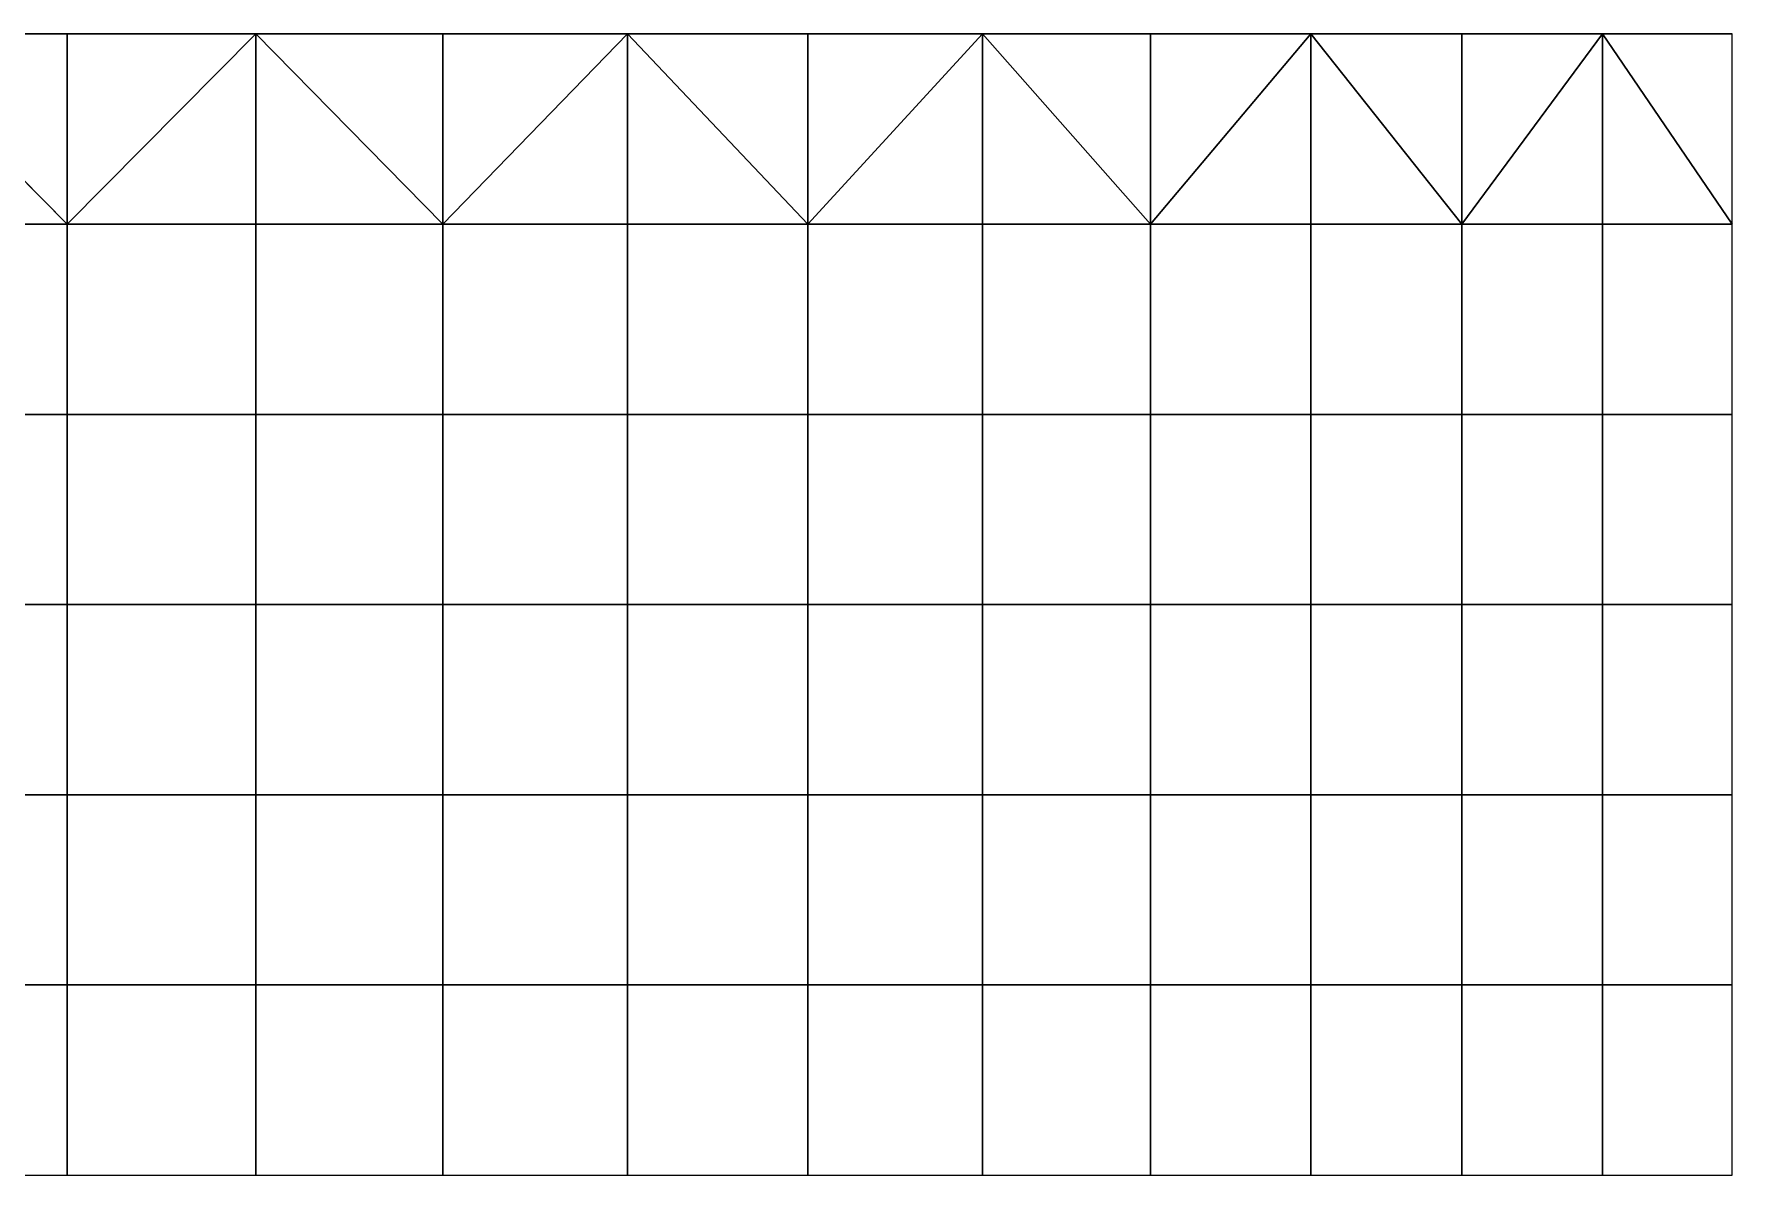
# Model space of a CAD drawing. Header units: millimetres. Extents: x -11 to 34989, y 5 to 12005.
# Drawn here: x 17139 to 34989, y 5 to 12005 of the extents above; entities that cross this region are included whole.
import ezdxf

# ---------------------------------------------------------------- set-up
doc = ezdxf.new("R2010")
doc.units = ezdxf.units.MM
doc.layers.add('3dface', color=6, linetype='Continuous')
doc.layers.add('Bot', color=4, linetype='Continuous')

msp = doc.modelspace()

# ---------------------------------------------------------------- linework, layer by layer
at = {"layer": '3dface'}
for points in [[(15507, 10005, 7915), (17489, 10005, 8000), (15507, 12005, 7915), (15507, 10005, 7915)], [(15507, 12005, 7915), (17489, 10005, 8000), (17489, 12005, 8000), (15507, 12005, 7915)], [(15507, 10005, 7915), (17489, 10005, 8000), (15507, 12005, 7915), (15507, 10005, 7915)], [(15507, 10005, 7915), (17489, 10005, 8000), (17489, 12005, 8000), (15507, 12005, 7915)], [(15507, 12005, 7915), (17489, 10005, 8000), (17489, 12005, 8000), (15507, 12005, 7915)], [(15507, 10005, 7915), (17489, 10005, 8000), (15507, 12005, 7915), (15507, 10005, 7915)], [(15507, 10005, 7915), (17489, 10005, 8000), (17489, 12005, 8000), (15507, 12005, 7915)], [(15507, 12005, 7915), (17489, 10005, 8000), (17489, 12005, 8000), (15507, 12005, 7915)], [(17489, 10005, 8000), (19471, 10005, 7915), (19471, 12005, 7915), (17489, 10005, 8000)], [(17489, 10005, 8000), (19471, 12005, 7915), (17489, 12005, 8000), (17489, 10005, 8000)], [(17489, 10005, 8000), (19471, 10005, 7915), (19471, 12005, 7915), (17489, 10005, 8000)], [(17489, 10005, 8000), (19471, 10005, 7915), (19471, 12005, 7915), (17489, 10005, 8000)], [(17489, 12005, 8000), (17489, 10005, 8000), (19471, 12005, 7915), (17489, 12005, 8000)], [(17489, 10005, 8000), (19471, 10005, 7915), (19471, 12005, 7915), (17489, 10005, 8000)], [(17489, 10005, 8000), (19471, 10005, 7915), (19471, 12005, 7915), (17489, 10005, 8000)], [(17489, 12005, 8000), (17489, 10005, 8000), (19471, 12005, 7915), (17489, 12005, 8000)], [(19471, 10005, 7915), (21438, 10005, 7660), (19471, 12005, 7915), (19471, 10005, 7915)], [(19471, 12005, 7915), (21438, 10005, 7660), (21438, 12005, 7660), (19471, 12005, 7915)], [(19471, 10005, 7915), (21438, 10005, 7660), (19471, 12005, 7915), (19471, 10005, 7915)], [(19471, 10005, 7915), (21438, 10005, 7660), (21438, 12005, 7660), (19471, 12005, 7915)], [(19471, 12005, 7915), (21438, 10005, 7660), (21438, 12005, 7660), (19471, 12005, 7915)], [(19471, 10005, 7915), (21438, 10005, 7660), (19471, 12005, 7915), (19471, 10005, 7915)], [(19471, 10005, 7915), (21438, 10005, 7660), (21438, 12005, 7660), (19471, 12005, 7915)], [(19471, 12005, 7915), (21438, 10005, 7660), (21438, 12005, 7660), (19471, 12005, 7915)], [(21438, 10005, 7660), (23377, 10005, 7238), (23377, 12005, 7238), (21438, 10005, 7660)], [(21438, 10005, 7660), (23377, 12005, 7238), (21438, 12005, 7660), (21438, 10005, 7660)], [(21438, 10005, 7660), (23377, 10005, 7238), (23377, 12005, 7238), (21438, 10005, 7660)], [(21438, 10005, 7660), (23377, 10005, 7238), (23377, 12005, 7238), (21438, 10005, 7660)], [(21438, 12005, 7660), (21438, 10005, 7660), (23377, 12005, 7238), (21438, 12005, 7660)], [(21438, 10005, 7660), (23377, 10005, 7238), (23377, 12005, 7238), (21438, 10005, 7660)], [(21438, 10005, 7660), (23377, 10005, 7238), (23377, 12005, 7238), (21438, 10005, 7660)], [(21438, 12005, 7660), (21438, 10005, 7660), (23377, 12005, 7238), (21438, 12005, 7660)], [(23377, 10005, 7238), (25272, 10005, 6652), (23377, 12005, 7238), (23377, 10005, 7238)], [(23377, 12005, 7238), (25272, 10005, 6652), (25272, 12005, 6652), (23377, 12005, 7238)], [(23377, 10005, 7238), (25272, 10005, 6652), (23377, 12005, 7238), (23377, 10005, 7238)], [(23377, 10005, 7238), (25272, 10005, 6652), (25272, 12005, 6652), (23377, 12005, 7238)], [(23377, 12005, 7238), (25272, 10005, 6652), (25272, 12005, 6652), (23377, 12005, 7238)], [(23377, 10005, 7238), (25272, 10005, 6652), (23377, 12005, 7238), (23377, 10005, 7238)], [(23377, 10005, 7238), (25272, 10005, 6652), (25272, 12005, 6652), (23377, 12005, 7238)], [(23377, 12005, 7238), (25272, 10005, 6652), (25272, 12005, 6652), (23377, 12005, 7238)], [(25272, 10005, 6652), (27110, 10005, 5905), (27110, 12005, 5905), (25272, 10005, 6652)], [(25272, 10005, 6652), (27110, 12005, 5905), (25272, 12005, 6652), (25272, 10005, 6652)], [(25272, 10005, 6652), (27110, 10005, 5905), (27110, 12005, 5905), (25272, 10005, 6652)], [(25272, 10005, 6652), (27110, 10005, 5905), (27110, 12005, 5905), (25272, 10005, 6652)], [(25272, 12005, 6652), (25272, 10005, 6652), (27110, 12005, 5905), (25272, 12005, 6652)], [(25272, 10005, 6652), (27110, 10005, 5905), (27110, 12005, 5905), (25272, 10005, 6652)], [(25272, 10005, 6652), (27110, 10005, 5905), (27110, 12005, 5905), (25272, 10005, 6652)], [(25272, 12005, 6652), (25272, 10005, 6652), (27110, 12005, 5905), (25272, 12005, 6652)], [(27110, 10005, 5905), (28877, 10005, 5004), (27110, 12005, 5905), (27110, 10005, 5905)], [(27110, 12005, 5905), (28877, 10005, 5004), (28877, 12005, 5004), (27110, 12005, 5905)], [(27110, 10005, 5905), (28877, 10005, 5004), (27110, 12005, 5905), (27110, 10005, 5905)], [(27110, 10005, 5905), (28877, 10005, 5004), (28877, 12005, 5004), (27110, 12005, 5905)], [(27110, 12005, 5905), (28877, 10005, 5004), (28877, 12005, 5004), (27110, 12005, 5905)], [(27110, 10005, 5905), (28877, 10005, 5004), (27110, 12005, 5905), (27110, 10005, 5905)], [(27110, 10005, 5905), (28877, 10005, 5004), (28877, 12005, 5004), (27110, 12005, 5905)], [(27110, 12005, 5905), (28877, 10005, 5004), (28877, 12005, 5004), (27110, 12005, 5905)], [(28877, 10005, 5004), (30561, 10005, 3954), (30561, 12005, 3954), (28877, 10005, 5004)], [(28877, 10005, 5004), (30561, 12005, 3954), (28877, 12005, 5004), (28877, 10005, 5004)], [(28877, 10005, 5004), (30561, 10005, 3954), (30561, 12005, 3954), (28877, 10005, 5004)], [(28877, 10005, 5004), (30561, 10005, 3954), (30561, 12005, 3954), (28877, 10005, 5004)], [(28877, 12005, 5004), (28877, 10005, 5004), (30561, 12005, 3954), (28877, 12005, 5004)], [(28877, 10005, 5004), (30561, 10005, 3954), (30561, 12005, 3954), (28877, 10005, 5004)], [(28877, 10005, 5004), (30561, 10005, 3954), (30561, 12005, 3954), (28877, 10005, 5004)], [(28877, 12005, 5004), (28877, 10005, 5004), (30561, 12005, 3954), (28877, 12005, 5004)], [(30561, 10005, 3954), (32148, 10005, 2765), (30561, 12005, 3954), (30561, 10005, 3954)], [(30561, 12005, 3954), (32148, 10005, 2765), (32148, 12005, 2765), (30561, 12005, 3954)], [(30561, 10005, 3954), (32148, 10005, 2765), (30561, 12005, 3954), (30561, 10005, 3954)], [(30561, 10005, 3954), (32148, 10005, 2765), (32148, 12005, 2765), (30561, 12005, 3954)], [(30561, 12005, 3954), (32148, 10005, 2765), (32148, 12005, 2765), (30561, 12005, 3954)], [(30561, 10005, 3954), (32148, 10005, 2765), (30561, 12005, 3954), (30561, 10005, 3954)], [(30561, 10005, 3954), (32148, 10005, 2765), (32148, 12005, 2765), (30561, 12005, 3954)], [(30561, 12005, 3954), (32148, 10005, 2765), (32148, 12005, 2765), (30561, 12005, 3954)], [(32148, 10005, 2765), (33628, 10005, 1443), (33628, 12005, 1443), (32148, 10005, 2765)], [(32148, 10005, 2765), (33628, 12005, 1443), (32148, 12005, 2765), (32148, 10005, 2765)], [(32148, 10005, 2765), (33628, 10005, 1443), (33628, 12005, 1443), (32148, 10005, 2765)], [(32148, 10005, 2765), (33628, 10005, 1443), (33628, 12005, 1443), (32148, 10005, 2765)], [(32148, 12005, 2765), (32148, 10005, 2765), (33628, 12005, 1443), (32148, 12005, 2765)], [(32148, 10005, 2765), (33628, 10005, 1443), (33628, 12005, 1443), (32148, 10005, 2765)], [(32148, 10005, 2765), (33628, 10005, 1443), (33628, 12005, 1443), (32148, 10005, 2765)], [(32148, 12005, 2765), (32148, 10005, 2765), (33628, 12005, 1443), (32148, 12005, 2765)], [(33628, 10005, 1443), (34989, 10005), (33628, 12005, 1443), (33628, 10005, 1443)], [(33628, 12005, 1443), (34989, 10005), (34989, 12005), (33628, 12005, 1443)], [(33628, 10005, 1443), (34989, 10005), (33628, 12005, 1443), (33628, 10005, 1443)], [(33628, 10005, 1443), (34989, 10005), (34989, 12005), (33628, 12005, 1443)], [(33628, 12005, 1443), (34989, 10005), (34989, 12005), (33628, 12005, 1443)], [(33628, 10005, 1443), (34989, 10005), (33628, 12005, 1443), (33628, 10005, 1443)], [(33628, 10005, 1443), (34989, 10005), (34989, 12005), (33628, 12005, 1443)], [(33628, 12005, 1443), (34989, 10005), (34989, 12005), (33628, 12005, 1443)], [(15507, 10005, 7915), (15507, 8005, 7915), (17489, 8005, 8000), (17489, 10005, 8000)], [(15507, 10005, 7915), (15507, 8005, 7915), (17489, 8005, 8000), (17489, 10005, 8000)], [(15507, 10005, 7915), (15507, 8005, 7915), (17489, 8005, 8000), (17489, 10005, 8000)], [(15507, 10005, 7915), (15507, 8005, 7915), (17489, 8005, 8000), (17489, 10005, 8000)], [(15507, 10005, 7915), (15507, 8005, 7915), (17489, 8005, 8000), (17489, 10005, 8000)], [(17489, 10005, 8000), (17489, 8005, 8000), (19471, 8005, 7915), (19471, 10005, 7915)], [(17489, 10005, 8000), (17489, 8005, 8000), (19471, 8005, 7915), (19471, 10005, 7915)], [(17489, 10005, 8000), (17489, 8005, 8000), (19471, 8005, 7915), (19471, 10005, 7915)], [(17489, 10005, 8000), (17489, 8005, 8000), (19471, 8005, 7915), (19471, 10005, 7915)], [(17489, 10005, 8000), (17489, 8005, 8000), (19471, 8005, 7915), (19471, 10005, 7915)], [(19471, 10005, 7915), (19471, 8005, 7915), (21438, 8005, 7660), (21438, 10005, 7660)], [(19471, 10005, 7915), (19471, 8005, 7915), (21438, 8005, 7660), (21438, 10005, 7660)], [(19471, 10005, 7915), (19471, 8005, 7915), (21438, 8005, 7660), (21438, 10005, 7660)], [(19471, 10005, 7915), (19471, 8005, 7915), (21438, 8005, 7660), (21438, 10005, 7660)], [(19471, 10005, 7915), (19471, 8005, 7915), (21438, 8005, 7660), (21438, 10005, 7660)], [(21438, 10005, 7660), (21438, 8005, 7660), (23377, 8005, 7238), (23377, 10005, 7238)], [(21438, 10005, 7660), (21438, 8005, 7660), (23377, 8005, 7238), (23377, 10005, 7238)], [(21438, 10005, 7660), (21438, 8005, 7660), (23377, 8005, 7238), (23377, 10005, 7238)], [(21438, 10005, 7660), (21438, 8005, 7660), (23377, 8005, 7238), (23377, 10005, 7238)], [(21438, 10005, 7660), (21438, 8005, 7660), (23377, 8005, 7238), (23377, 10005, 7238)], [(23377, 10005, 7238), (23377, 8005, 7238), (25272, 8005, 6652), (25272, 10005, 6652)], [(23377, 10005, 7238), (23377, 8005, 7238), (25272, 8005, 6652), (25272, 10005, 6652)], [(23377, 10005, 7238), (23377, 8005, 7238), (25272, 8005, 6652), (25272, 10005, 6652)], [(23377, 10005, 7238), (23377, 8005, 7238), (25272, 8005, 6652), (25272, 10005, 6652)], [(23377, 10005, 7238), (23377, 8005, 7238), (25272, 8005, 6652), (25272, 10005, 6652)], [(25272, 10005, 6652), (25272, 8005, 6652), (27110, 8005, 5905), (27110, 10005, 5905)], [(25272, 10005, 6652), (25272, 8005, 6652), (27110, 8005, 5905), (27110, 10005, 5905)], [(25272, 10005, 6652), (25272, 8005, 6652), (27110, 8005, 5905), (27110, 10005, 5905)], [(25272, 10005, 6652), (25272, 8005, 6652), (27110, 8005, 5905), (27110, 10005, 5905)], [(25272, 10005, 6652), (25272, 8005, 6652), (27110, 8005, 5905), (27110, 10005, 5905)], [(27110, 10005, 5905), (27110, 8005, 5905), (28877, 8005, 5004), (28877, 10005, 5004)], [(27110, 10005, 5905), (27110, 8005, 5905), (28877, 8005, 5004), (28877, 10005, 5004)], [(27110, 10005, 5905), (27110, 8005, 5905), (28877, 8005, 5004), (28877, 10005, 5004)], [(27110, 10005, 5905), (27110, 8005, 5905), (28877, 8005, 5004), (28877, 10005, 5004)], [(27110, 10005, 5905), (27110, 8005, 5905), (28877, 8005, 5004), (28877, 10005, 5004)], [(28877, 10005, 5004), (28877, 8005, 5004), (30561, 8005, 3954), (30561, 10005, 3954)], [(28877, 10005, 5004), (28877, 8005, 5004), (30561, 8005, 3954), (30561, 10005, 3954)], [(28877, 10005, 5004), (28877, 8005, 5004), (30561, 8005, 3954), (30561, 10005, 3954)], [(28877, 10005, 5004), (28877, 8005, 5004), (30561, 8005, 3954), (30561, 10005, 3954)], [(28877, 10005, 5004), (28877, 8005, 5004), (30561, 8005, 3954), (30561, 10005, 3954)], [(30561, 10005, 3954), (30561, 8005, 3954), (32148, 8005, 2765), (32148, 10005, 2765)], [(30561, 10005, 3954), (30561, 8005, 3954), (32148, 8005, 2765), (32148, 10005, 2765)], [(30561, 10005, 3954), (30561, 8005, 3954), (32148, 8005, 2765), (32148, 10005, 2765)], [(30561, 10005, 3954), (30561, 8005, 3954), (32148, 8005, 2765), (32148, 10005, 2765)], [(30561, 10005, 3954), (30561, 8005, 3954), (32148, 8005, 2765), (32148, 10005, 2765)], [(32148, 10005, 2765), (32148, 8005, 2765), (33628, 8005, 1443), (33628, 10005, 1443)], [(32148, 10005, 2765), (32148, 8005, 2765), (33628, 8005, 1443), (33628, 10005, 1443)], [(32148, 10005, 2765), (32148, 8005, 2765), (33628, 8005, 1443), (33628, 10005, 1443)], [(32148, 10005, 2765), (32148, 8005, 2765), (33628, 8005, 1443), (33628, 10005, 1443)], [(32148, 10005, 2765), (32148, 8005, 2765), (33628, 8005, 1443), (33628, 10005, 1443)], [(33628, 10005, 1443), (33628, 8005, 1443), (34989, 8005), (34989, 10005)], [(33628, 10005, 1443), (33628, 8005, 1443), (34989, 8005), (34989, 10005)], [(33628, 10005, 1443), (33628, 8005, 1443), (34989, 8005), (34989, 10005)], [(33628, 10005, 1443), (33628, 8005, 1443), (34989, 8005), (34989, 10005)], [(33628, 10005, 1443), (33628, 8005, 1443), (34989, 8005), (34989, 10005)], [(15507, 8005, 7915), (15507, 6005, 7915), (17489, 6005, 8000), (17489, 8005, 8000)], [(15507, 8005, 7915), (15507, 6005, 7915), (17489, 6005, 8000), (17489, 8005, 8000)], [(15507, 8005, 7915), (15507, 6005, 7915), (17489, 6005, 8000), (17489, 8005, 8000)], [(15507, 8005, 7915), (15507, 6005, 7915), (17489, 6005, 8000), (17489, 8005, 8000)], [(15507, 8005, 7915), (15507, 6005, 7915), (17489, 6005, 8000), (17489, 8005, 8000)], [(17489, 8005, 8000), (17489, 6005, 8000), (19471, 6005, 7915), (19471, 8005, 7915)], [(17489, 8005, 8000), (17489, 6005, 8000), (19471, 6005, 7915), (19471, 8005, 7915)], [(17489, 8005, 8000), (17489, 6005, 8000), (19471, 6005, 7915), (19471, 8005, 7915)], [(17489, 8005, 8000), (17489, 6005, 8000), (19471, 6005, 7915), (19471, 8005, 7915)], [(17489, 8005, 8000), (17489, 6005, 8000), (19471, 6005, 7915), (19471, 8005, 7915)], [(19471, 8005, 7915), (19471, 6005, 7915), (21438, 6005, 7660), (21438, 8005, 7660)], [(19471, 8005, 7915), (19471, 6005, 7915), (21438, 6005, 7660), (21438, 8005, 7660)], [(19471, 8005, 7915), (19471, 6005, 7915), (21438, 6005, 7660), (21438, 8005, 7660)], [(19471, 8005, 7915), (19471, 6005, 7915), (21438, 6005, 7660), (21438, 8005, 7660)], [(19471, 8005, 7915), (19471, 6005, 7915), (21438, 6005, 7660), (21438, 8005, 7660)], [(21438, 8005, 7660), (21438, 6005, 7660), (23377, 6005, 7238), (23377, 8005, 7238)], [(21438, 8005, 7660), (21438, 6005, 7660), (23377, 6005, 7238), (23377, 8005, 7238)], [(21438, 8005, 7660), (21438, 6005, 7660), (23377, 6005, 7238), (23377, 8005, 7238)], [(21438, 8005, 7660), (21438, 6005, 7660), (23377, 6005, 7238), (23377, 8005, 7238)], [(21438, 8005, 7660), (21438, 6005, 7660), (23377, 6005, 7238), (23377, 8005, 7238)], [(23377, 8005, 7238), (23377, 6005, 7238), (25272, 6005, 6652), (25272, 8005, 6652)], [(23377, 8005, 7238), (23377, 6005, 7238), (25272, 6005, 6652), (25272, 8005, 6652)], [(23377, 8005, 7238), (23377, 6005, 7238), (25272, 6005, 6652), (25272, 8005, 6652)], [(23377, 8005, 7238), (23377, 6005, 7238), (25272, 6005, 6652), (25272, 8005, 6652)], [(23377, 8005, 7238), (23377, 6005, 7238), (25272, 6005, 6652), (25272, 8005, 6652)], [(25272, 8005, 6652), (25272, 6005, 6652), (27110, 6005, 5905), (27110, 8005, 5905)], [(25272, 8005, 6652), (25272, 6005, 6652), (27110, 6005, 5905), (27110, 8005, 5905)], [(25272, 8005, 6652), (25272, 6005, 6652), (27110, 6005, 5905), (27110, 8005, 5905)], [(25272, 8005, 6652), (25272, 6005, 6652), (27110, 6005, 5905), (27110, 8005, 5905)], [(25272, 8005, 6652), (25272, 6005, 6652), (27110, 6005, 5905), (27110, 8005, 5905)], [(27110, 8005, 5905), (27110, 6005, 5905), (28877, 6005, 5004), (28877, 8005, 5004)], [(27110, 8005, 5905), (27110, 6005, 5905), (28877, 6005, 5004), (28877, 8005, 5004)], [(27110, 8005, 5905), (27110, 6005, 5905), (28877, 6005, 5004), (28877, 8005, 5004)], [(27110, 8005, 5905), (27110, 6005, 5905), (28877, 6005, 5004), (28877, 8005, 5004)], [(27110, 8005, 5905), (27110, 6005, 5905), (28877, 6005, 5004), (28877, 8005, 5004)], [(28877, 8005, 5004), (28877, 6005, 5004), (30561, 6005, 3954), (30561, 8005, 3954)], [(28877, 8005, 5004), (28877, 6005, 5004), (30561, 6005, 3954), (30561, 8005, 3954)], [(28877, 8005, 5004), (28877, 6005, 5004), (30561, 6005, 3954), (30561, 8005, 3954)], [(28877, 8005, 5004), (28877, 6005, 5004), (30561, 6005, 3954), (30561, 8005, 3954)], [(28877, 8005, 5004), (28877, 6005, 5004), (30561, 6005, 3954), (30561, 8005, 3954)], [(30561, 8005, 3954), (30561, 6005, 3954), (32148, 6005, 2765), (32148, 8005, 2765)], [(30561, 8005, 3954), (30561, 6005, 3954), (32148, 6005, 2765), (32148, 8005, 2765)], [(30561, 8005, 3954), (30561, 6005, 3954), (32148, 6005, 2765), (32148, 8005, 2765)], [(30561, 8005, 3954), (30561, 6005, 3954), (32148, 6005, 2765), (32148, 8005, 2765)], [(30561, 8005, 3954), (30561, 6005, 3954), (32148, 6005, 2765), (32148, 8005, 2765)], [(32148, 8005, 2765), (32148, 6005, 2765), (33628, 6005, 1443), (33628, 8005, 1443)], [(32148, 8005, 2765), (32148, 6005, 2765), (33628, 6005, 1443), (33628, 8005, 1443)], [(32148, 8005, 2765), (32148, 6005, 2765), (33628, 6005, 1443), (33628, 8005, 1443)], [(32148, 8005, 2765), (32148, 6005, 2765), (33628, 6005, 1443), (33628, 8005, 1443)], [(32148, 8005, 2765), (32148, 6005, 2765), (33628, 6005, 1443), (33628, 8005, 1443)], [(33628, 8005, 1443), (33628, 6005, 1443), (34989, 6005), (34989, 8005)], [(33628, 8005, 1443), (33628, 6005, 1443), (34989, 6005), (34989, 8005)], [(33628, 8005, 1443), (33628, 6005, 1443), (34989, 6005), (34989, 8005)], [(33628, 8005, 1443), (33628, 6005, 1443), (34989, 6005), (34989, 8005)], [(33628, 8005, 1443), (33628, 6005, 1443), (34989, 6005), (34989, 8005)], [(15507, 6005, 7915), (15507, 4005, 7915), (17489, 4005, 8000), (17489, 6005, 8000)], [(15507, 6005, 7915), (15507, 4005, 7915), (17489, 4005, 8000), (17489, 6005, 8000)], [(15507, 6005, 7915), (15507, 4005, 7915), (17489, 4005, 8000), (17489, 6005, 8000)], [(15507, 6005, 7915), (15507, 4005, 7915), (17489, 4005, 8000), (17489, 6005, 8000)], [(15507, 6005, 7915), (15507, 4005, 7915), (17489, 4005, 8000), (17489, 6005, 8000)], [(17489, 6005, 8000), (17489, 4005, 8000), (19471, 4005, 7915), (19471, 6005, 7915)], [(17489, 6005, 8000), (17489, 4005, 8000), (19471, 4005, 7915), (19471, 6005, 7915)], [(17489, 6005, 8000), (17489, 4005, 8000), (19471, 4005, 7915), (19471, 6005, 7915)], [(17489, 6005, 8000), (17489, 4005, 8000), (19471, 4005, 7915), (19471, 6005, 7915)], [(17489, 6005, 8000), (17489, 4005, 8000), (19471, 4005, 7915), (19471, 6005, 7915)], [(19471, 6005, 7915), (19471, 4005, 7915), (21438, 4005, 7660), (21438, 6005, 7660)], [(19471, 6005, 7915), (19471, 4005, 7915), (21438, 4005, 7660), (21438, 6005, 7660)], [(19471, 6005, 7915), (19471, 4005, 7915), (21438, 4005, 7660), (21438, 6005, 7660)], [(19471, 6005, 7915), (19471, 4005, 7915), (21438, 4005, 7660), (21438, 6005, 7660)], [(19471, 6005, 7915), (19471, 4005, 7915), (21438, 4005, 7660), (21438, 6005, 7660)], [(21438, 6005, 7660), (21438, 4005, 7660), (23377, 4005, 7238), (23377, 6005, 7238)], [(21438, 6005, 7660), (21438, 4005, 7660), (23377, 4005, 7238), (23377, 6005, 7238)], [(21438, 6005, 7660), (21438, 4005, 7660), (23377, 4005, 7238), (23377, 6005, 7238)], [(21438, 6005, 7660), (21438, 4005, 7660), (23377, 4005, 7238), (23377, 6005, 7238)], [(21438, 6005, 7660), (21438, 4005, 7660), (23377, 4005, 7238), (23377, 6005, 7238)], [(23377, 6005, 7238), (23377, 4005, 7238), (25272, 4005, 6652), (25272, 6005, 6652)], [(23377, 6005, 7238), (23377, 4005, 7238), (25272, 4005, 6652), (25272, 6005, 6652)], [(23377, 6005, 7238), (23377, 4005, 7238), (25272, 4005, 6652), (25272, 6005, 6652)], [(23377, 6005, 7238), (23377, 4005, 7238), (25272, 4005, 6652), (25272, 6005, 6652)], [(23377, 6005, 7238), (23377, 4005, 7238), (25272, 4005, 6652), (25272, 6005, 6652)], [(25272, 6005, 6652), (25272, 4005, 6652), (27110, 4005, 5905), (27110, 6005, 5905)], [(25272, 6005, 6652), (25272, 4005, 6652), (27110, 4005, 5905), (27110, 6005, 5905)], [(25272, 6005, 6652), (25272, 4005, 6652), (27110, 4005, 5905), (27110, 6005, 5905)], [(25272, 6005, 6652), (25272, 4005, 6652), (27110, 4005, 5905), (27110, 6005, 5905)], [(25272, 6005, 6652), (25272, 4005, 6652), (27110, 4005, 5905), (27110, 6005, 5905)], [(27110, 6005, 5905), (27110, 4005, 5905), (28877, 4005, 5004), (28877, 6005, 5004)], [(27110, 6005, 5905), (27110, 4005, 5905), (28877, 4005, 5004), (28877, 6005, 5004)], [(27110, 6005, 5905), (27110, 4005, 5905), (28877, 4005, 5004), (28877, 6005, 5004)], [(27110, 6005, 5905), (27110, 4005, 5905), (28877, 4005, 5004), (28877, 6005, 5004)], [(27110, 6005, 5905), (27110, 4005, 5905), (28877, 4005, 5004), (28877, 6005, 5004)], [(28877, 6005, 5004), (28877, 4005, 5004), (30561, 4005, 3954), (30561, 6005, 3954)], [(28877, 6005, 5004), (28877, 4005, 5004), (30561, 4005, 3954), (30561, 6005, 3954)], [(28877, 6005, 5004), (28877, 4005, 5004), (30561, 4005, 3954), (30561, 6005, 3954)], [(28877, 6005, 5004), (28877, 4005, 5004), (30561, 4005, 3954), (30561, 6005, 3954)], [(28877, 6005, 5004), (28877, 4005, 5004), (30561, 4005, 3954), (30561, 6005, 3954)], [(30561, 6005, 3954), (30561, 4005, 3954), (32148, 4005, 2765), (32148, 6005, 2765)], [(30561, 6005, 3954), (30561, 4005, 3954), (32148, 4005, 2765), (32148, 6005, 2765)], [(30561, 6005, 3954), (30561, 4005, 3954), (32148, 4005, 2765), (32148, 6005, 2765)], [(30561, 6005, 3954), (30561, 4005, 3954), (32148, 4005, 2765), (32148, 6005, 2765)], [(30561, 6005, 3954), (30561, 4005, 3954), (32148, 4005, 2765), (32148, 6005, 2765)], [(32148, 6005, 2765), (32148, 4005, 2765), (33628, 4005, 1443), (33628, 6005, 1443)], [(32148, 6005, 2765), (32148, 4005, 2765), (33628, 4005, 1443), (33628, 6005, 1443)], [(32148, 6005, 2765), (32148, 4005, 2765), (33628, 4005, 1443), (33628, 6005, 1443)], [(32148, 6005, 2765), (32148, 4005, 2765), (33628, 4005, 1443), (33628, 6005, 1443)], [(32148, 6005, 2765), (32148, 4005, 2765), (33628, 4005, 1443), (33628, 6005, 1443)], [(33628, 6005, 1443), (33628, 4005, 1443), (34989, 4005), (34989, 6005)], [(33628, 6005, 1443), (33628, 4005, 1443), (34989, 4005), (34989, 6005)], [(33628, 6005, 1443), (33628, 4005, 1443), (34989, 4005), (34989, 6005)], [(33628, 6005, 1443), (33628, 4005, 1443), (34989, 4005), (34989, 6005)], [(33628, 6005, 1443), (33628, 4005, 1443), (34989, 4005), (34989, 6005)], [(15507, 4005, 7915), (15507, 2005, 7915), (17489, 2005, 8000), (17489, 4005, 8000)], [(15507, 4005, 7915), (15507, 2005, 7915), (17489, 2005, 8000), (17489, 4005, 8000)], [(15507, 4005, 7915), (15507, 2005, 7915), (17489, 2005, 8000), (17489, 4005, 8000)], [(15507, 4005, 7915), (15507, 2005, 7915), (17489, 2005, 8000), (17489, 4005, 8000)], [(15507, 4005, 7915), (15507, 2005, 7915), (17489, 2005, 8000), (17489, 4005, 8000)], [(17489, 4005, 8000), (17489, 2005, 8000), (19471, 2005, 7915), (19471, 4005, 7915)], [(17489, 4005, 8000), (17489, 2005, 8000), (19471, 2005, 7915), (19471, 4005, 7915)], [(17489, 4005, 8000), (17489, 2005, 8000), (19471, 2005, 7915), (19471, 4005, 7915)], [(17489, 4005, 8000), (17489, 2005, 8000), (19471, 2005, 7915), (19471, 4005, 7915)], [(17489, 4005, 8000), (17489, 2005, 8000), (19471, 2005, 7915), (19471, 4005, 7915)], [(19471, 4005, 7915), (19471, 2005, 7915), (21438, 2005, 7660), (21438, 4005, 7660)], [(19471, 4005, 7915), (19471, 2005, 7915), (21438, 2005, 7660), (21438, 4005, 7660)], [(19471, 4005, 7915), (19471, 2005, 7915), (21438, 2005, 7660), (21438, 4005, 7660)], [(19471, 4005, 7915), (19471, 2005, 7915), (21438, 2005, 7660), (21438, 4005, 7660)], [(19471, 4005, 7915), (19471, 2005, 7915), (21438, 2005, 7660), (21438, 4005, 7660)], [(21438, 4005, 7660), (21438, 2005, 7660), (23377, 2005, 7238), (23377, 4005, 7238)], [(21438, 4005, 7660), (21438, 2005, 7660), (23377, 2005, 7238), (23377, 4005, 7238)], [(21438, 4005, 7660), (21438, 2005, 7660), (23377, 2005, 7238), (23377, 4005, 7238)], [(21438, 4005, 7660), (21438, 2005, 7660), (23377, 2005, 7238), (23377, 4005, 7238)], [(21438, 4005, 7660), (21438, 2005, 7660), (23377, 2005, 7238), (23377, 4005, 7238)], [(23377, 4005, 7238), (23377, 2005, 7238), (25272, 2005, 6652), (25272, 4005, 6652)], [(23377, 4005, 7238), (23377, 2005, 7238), (25272, 2005, 6652), (25272, 4005, 6652)], [(23377, 4005, 7238), (23377, 2005, 7238), (25272, 2005, 6652), (25272, 4005, 6652)], [(23377, 4005, 7238), (23377, 2005, 7238), (25272, 2005, 6652), (25272, 4005, 6652)], [(23377, 4005, 7238), (23377, 2005, 7238), (25272, 2005, 6652), (25272, 4005, 6652)], [(25272, 4005, 6652), (25272, 2005, 6652), (27110, 2005, 5905), (27110, 4005, 5905)], [(25272, 4005, 6652), (25272, 2005, 6652), (27110, 2005, 5905), (27110, 4005, 5905)], [(25272, 4005, 6652), (25272, 2005, 6652), (27110, 2005, 5905), (27110, 4005, 5905)], [(25272, 4005, 6652), (25272, 2005, 6652), (27110, 2005, 5905), (27110, 4005, 5905)], [(25272, 4005, 6652), (25272, 2005, 6652), (27110, 2005, 5905), (27110, 4005, 5905)], [(27110, 4005, 5905), (27110, 2005, 5905), (28877, 2005, 5004), (28877, 4005, 5004)], [(27110, 4005, 5905), (27110, 2005, 5905), (28877, 2005, 5004), (28877, 4005, 5004)], [(27110, 4005, 5905), (27110, 2005, 5905), (28877, 2005, 5004), (28877, 4005, 5004)], [(27110, 4005, 5905), (27110, 2005, 5905), (28877, 2005, 5004), (28877, 4005, 5004)], [(27110, 4005, 5905), (27110, 2005, 5905), (28877, 2005, 5004), (28877, 4005, 5004)], [(28877, 4005, 5004), (28877, 2005, 5004), (30561, 2005, 3954), (30561, 4005, 3954)], [(28877, 4005, 5004), (28877, 2005, 5004), (30561, 2005, 3954), (30561, 4005, 3954)], [(28877, 4005, 5004), (28877, 2005, 5004), (30561, 2005, 3954), (30561, 4005, 3954)], [(28877, 4005, 5004), (28877, 2005, 5004), (30561, 2005, 3954), (30561, 4005, 3954)], [(28877, 4005, 5004), (28877, 2005, 5004), (30561, 2005, 3954), (30561, 4005, 3954)], [(30561, 4005, 3954), (30561, 2005, 3954), (32148, 2005, 2765), (32148, 4005, 2765)], [(30561, 4005, 3954), (30561, 2005, 3954), (32148, 2005, 2765), (32148, 4005, 2765)], [(30561, 4005, 3954), (30561, 2005, 3954), (32148, 2005, 2765), (32148, 4005, 2765)], [(30561, 4005, 3954), (30561, 2005, 3954), (32148, 2005, 2765), (32148, 4005, 2765)], [(30561, 4005, 3954), (30561, 2005, 3954), (32148, 2005, 2765), (32148, 4005, 2765)], [(32148, 4005, 2765), (32148, 2005, 2765), (33628, 2005, 1443), (33628, 4005, 1443)], [(32148, 4005, 2765), (32148, 2005, 2765), (33628, 2005, 1443), (33628, 4005, 1443)], [(32148, 4005, 2765), (32148, 2005, 2765), (33628, 2005, 1443), (33628, 4005, 1443)], [(32148, 4005, 2765), (32148, 2005, 2765), (33628, 2005, 1443), (33628, 4005, 1443)], [(32148, 4005, 2765), (32148, 2005, 2765), (33628, 2005, 1443), (33628, 4005, 1443)], [(33628, 4005, 1443), (33628, 2005, 1443), (34989, 2005), (34989, 4005)], [(33628, 4005, 1443), (33628, 2005, 1443), (34989, 2005), (34989, 4005)], [(33628, 4005, 1443), (33628, 2005, 1443), (34989, 2005), (34989, 4005)], [(33628, 4005, 1443), (33628, 2005, 1443), (34989, 2005), (34989, 4005)], [(33628, 4005, 1443), (33628, 2005, 1443), (34989, 2005), (34989, 4005)], [(15507, 2005, 7915), (15507, 5, 7915), (17489, 5, 8000), (17489, 2005, 8000)], [(15507, 2005, 7915), (15507, 5, 7915), (17489, 5, 8000), (17489, 2005, 8000)], [(15507, 2005, 7915), (15507, 5, 7915), (17489, 5, 8000), (17489, 2005, 8000)], [(15507, 2005, 7915), (15507, 5, 7915), (17489, 5, 8000), (17489, 2005, 8000)], [(15507, 2005, 7915), (15507, 5, 7915), (17489, 5, 8000), (17489, 2005, 8000)], [(17489, 2005, 8000), (17489, 5, 8000), (19471, 5, 7915), (19471, 2005, 7915)], [(17489, 2005, 8000), (17489, 5, 8000), (19471, 5, 7915), (19471, 2005, 7915)], [(17489, 2005, 8000), (17489, 5, 8000), (19471, 5, 7915), (19471, 2005, 7915)], [(17489, 2005, 8000), (17489, 5, 8000), (19471, 5, 7915), (19471, 2005, 7915)], [(17489, 2005, 8000), (17489, 5, 8000), (19471, 5, 7915), (19471, 2005, 7915)], [(19471, 2005, 7915), (19471, 5, 7915), (21438, 5, 7660), (21438, 2005, 7660)], [(19471, 2005, 7915), (19471, 5, 7915), (21438, 5, 7660), (21438, 2005, 7660)], [(19471, 2005, 7915), (19471, 5, 7915), (21438, 5, 7660), (21438, 2005, 7660)], [(19471, 2005, 7915), (19471, 5, 7915), (21438, 5, 7660), (21438, 2005, 7660)], [(19471, 2005, 7915), (19471, 5, 7915), (21438, 5, 7660), (21438, 2005, 7660)], [(21438, 2005, 7660), (21438, 5, 7660), (23377, 5, 7238), (23377, 2005, 7238)], [(21438, 2005, 7660), (21438, 5, 7660), (23377, 5, 7238), (23377, 2005, 7238)], [(21438, 2005, 7660), (21438, 5, 7660), (23377, 5, 7238), (23377, 2005, 7238)], [(21438, 2005, 7660), (21438, 5, 7660), (23377, 5, 7238), (23377, 2005, 7238)], [(21438, 2005, 7660), (21438, 5, 7660), (23377, 5, 7238), (23377, 2005, 7238)], [(23377, 2005, 7238), (23377, 5, 7238), (25272, 5, 6652), (25272, 2005, 6652)], [(23377, 2005, 7238), (23377, 5, 7238), (25272, 5, 6652), (25272, 2005, 6652)], [(23377, 2005, 7238), (23377, 5, 7238), (25272, 5, 6652), (25272, 2005, 6652)], [(23377, 2005, 7238), (23377, 5, 7238), (25272, 5, 6652), (25272, 2005, 6652)], [(23377, 2005, 7238), (23377, 5, 7238), (25272, 5, 6652), (25272, 2005, 6652)], [(25272, 2005, 6652), (25272, 5, 6652), (27110, 5, 5905), (27110, 2005, 5905)], [(25272, 2005, 6652), (25272, 5, 6652), (27110, 5, 5905), (27110, 2005, 5905)], [(25272, 2005, 6652), (25272, 5, 6652), (27110, 5, 5905), (27110, 2005, 5905)], [(25272, 2005, 6652), (25272, 5, 6652), (27110, 5, 5905), (27110, 2005, 5905)], [(25272, 2005, 6652), (25272, 5, 6652), (27110, 5, 5905), (27110, 2005, 5905)], [(27110, 2005, 5905), (27110, 5, 5905), (28877, 5, 5004), (28877, 2005, 5004)], [(27110, 2005, 5905), (27110, 5, 5905), (28877, 5, 5004), (28877, 2005, 5004)], [(27110, 2005, 5905), (27110, 5, 5905), (28877, 5, 5004), (28877, 2005, 5004)], [(27110, 2005, 5905), (27110, 5, 5905), (28877, 5, 5004), (28877, 2005, 5004)], [(27110, 2005, 5905), (27110, 5, 5905), (28877, 5, 5004), (28877, 2005, 5004)], [(28877, 2005, 5004), (28877, 5, 5004), (30561, 5, 3954), (30561, 2005, 3954)], [(28877, 2005, 5004), (28877, 5, 5004), (30561, 5, 3954), (30561, 2005, 3954)], [(28877, 2005, 5004), (28877, 5, 5004), (30561, 5, 3954), (30561, 2005, 3954)], [(28877, 2005, 5004), (28877, 5, 5004), (30561, 5, 3954), (30561, 2005, 3954)], [(28877, 2005, 5004), (28877, 5, 5004), (30561, 5, 3954), (30561, 2005, 3954)], [(30561, 2005, 3954), (30561, 5, 3954), (32148, 5, 2765), (32148, 2005, 2765)], [(30561, 2005, 3954), (30561, 5, 3954), (32148, 5, 2765), (32148, 2005, 2765)], [(30561, 2005, 3954), (30561, 5, 3954), (32148, 5, 2765), (32148, 2005, 2765)], [(30561, 2005, 3954), (30561, 5, 3954), (32148, 5, 2765), (32148, 2005, 2765)], [(30561, 2005, 3954), (30561, 5, 3954), (32148, 5, 2765), (32148, 2005, 2765)], [(32148, 2005, 2765), (32148, 5, 2765), (33628, 5, 1443), (33628, 2005, 1443)], [(32148, 2005, 2765), (32148, 5, 2765), (33628, 5, 1443), (33628, 2005, 1443)], [(32148, 2005, 2765), (32148, 5, 2765), (33628, 5, 1443), (33628, 2005, 1443)], [(32148, 2005, 2765), (32148, 5, 2765), (33628, 5, 1443), (33628, 2005, 1443)], [(32148, 2005, 2765), (32148, 5, 2765), (33628, 5, 1443), (33628, 2005, 1443)], [(33628, 2005, 1443), (33628, 5, 1443), (34989, 5), (34989, 2005)], [(33628, 2005, 1443), (33628, 5, 1443), (34989, 5), (34989, 2005)], [(33628, 2005, 1443), (33628, 5, 1443), (34989, 5), (34989, 2005)], [(33628, 2005, 1443), (33628, 5, 1443), (34989, 5), (34989, 2005)], [(33628, 2005, 1443), (33628, 5, 1443), (34989, 5), (34989, 2005)]]:
    msp.add_3dface(points, dxfattribs=at)
at = {"layer": 'Bot', "extrusion": (0, -1, 2e-16)}
for p, q in [((15507, 12005, 7915), (17489, 12005, 8000)), ((17489, 12005, 8000), (19471, 12005, 7915)), ((19471, 12005, 7915), (21438, 12005, 7660)), ((21438, 12005, 7660), (23377, 12005, 7238)), ((23377, 12005, 7238), (25272, 12005, 6652)), ((25272, 12005, 6652), (27110, 12005, 5905)), ((27110, 12005, 5905), (28877, 12005, 5004)), ((28877, 12005, 5004), (30561, 12005, 3954)), ((30561, 12005, 3954), (32148, 12005, 2765)), ((32148, 12005, 2765), (33628, 12005, 1443)), ((33628, 12005, 1443), (34989, 12005)), ((15507, 10005, 7915), (17489, 10005, 8000)), ((17489, 10005, 8000), (19471, 10005, 7915)), ((19471, 10005, 7915), (21438, 10005, 7660)), ((21438, 10005, 7660), (23377, 10005, 7238)), ((23377, 10005, 7238), (25272, 10005, 6652)), ((25272, 10005, 6652), (27110, 10005, 5905)), ((27110, 10005, 5905), (28877, 10005, 5004)), ((28877, 10005, 5004), (30561, 10005, 3954)), ((30561, 10005, 3954), (32148, 10005, 2765)), ((32148, 10005, 2765), (33628, 10005, 1443)), ((33628, 10005, 1443), (34989, 10005)), ((15507, 8005, 7915), (17489, 8005, 8000)), ((17489, 8005, 8000), (19471, 8005, 7915)), ((19471, 8005, 7915), (21438, 8005, 7660)), ((21438, 8005, 7660), (23377, 8005, 7238)), ((23377, 8005, 7238), (25272, 8005, 6652)), ((25272, 8005, 6652), (27110, 8005, 5905)), ((27110, 8005, 5905), (28877, 8005, 5004)), ((28877, 8005, 5004), (30561, 8005, 3954)), ((30561, 8005, 3954), (32148, 8005, 2765)), ((32148, 8005, 2765), (33628, 8005, 1443)), ((33628, 8005, 1443), (34989, 8005)), ((15507, 6005, 7915), (17489, 6005, 8000)), ((17489, 6005, 8000), (19471, 6005, 7915)), ((19471, 6005, 7915), (21438, 6005, 7660)), ((21438, 6005, 7660), (23377, 6005, 7238)), ((23377, 6005, 7238), (25272, 6005, 6652)), ((25272, 6005, 6652), (27110, 6005, 5905)), ((27110, 6005, 5905), (28877, 6005, 5004)), ((28877, 6005, 5004), (30561, 6005, 3954)), ((30561, 6005, 3954), (32148, 6005, 2765)), ((32148, 6005, 2765), (33628, 6005, 1443)), ((33628, 6005, 1443), (34989, 6005)), ((15507, 4005, 7915), (17489, 4005, 8000)), ((17489, 4005, 8000), (19471, 4005, 7915)), ((19471, 4005, 7915), (21438, 4005, 7660)), ((21438, 4005, 7660), (23377, 4005, 7238)), ((23377, 4005, 7238), (25272, 4005, 6652)), ((25272, 4005, 6652), (27110, 4005, 5905)), ((27110, 4005, 5905), (28877, 4005, 5004)), ((28877, 4005, 5004), (30561, 4005, 3954)), ((30561, 4005, 3954), (32148, 4005, 2765)), ((32148, 4005, 2765), (33628, 4005, 1443)), ((33628, 4005, 1443), (34989, 4005)), ((15507, 2005, 7915), (17489, 2005, 8000)), ((17489, 2005, 8000), (19471, 2005, 7915)), ((19471, 2005, 7915), (21438, 2005, 7660)), ((21438, 2005, 7660), (23377, 2005, 7238)), ((23377, 2005, 7238), (25272, 2005, 6652)), ((25272, 2005, 6652), (27110, 2005, 5905)), ((27110, 2005, 5905), (28877, 2005, 5004)), ((28877, 2005, 5004), (30561, 2005, 3954)), ((30561, 2005, 3954), (32148, 2005, 2765)), ((32148, 2005, 2765), (33628, 2005, 1443)), ((33628, 2005, 1443), (34989, 2005)), ((15507, 5, 7915), (17489, 5, 8000)), ((17489, 5, 8000), (19471, 5, 7915)), ((19471, 5, 7915), (21438, 5, 7660)), ((21438, 5, 7660), (23377, 5, 7238)), ((23377, 5, 7238), (25272, 5, 6652)), ((25272, 5, 6652), (27110, 5, 5905)), ((27110, 5, 5905), (28877, 5, 5004)), ((28877, 5, 5004), (30561, 5, 3954)), ((30561, 5, 3954), (32148, 5, 2765)), ((32148, 5, 2765), (33628, 5, 1443)), ((33628, 5, 1443), (34989, 5))]:
    msp.add_line(p, q, dxfattribs=at)
at = {"layer": 'Bot'}
for p, q in [((15507, 12005, 7915), (17489, 10005, 8000)), ((17489, 10005, 8000), (17489, 12005, 8000)), ((17489, 10005, 8000), (19471, 12005, 7915)), ((19471, 10005, 7915), (19471, 12005, 7915)), ((19471, 12005, 7915), (21438, 10005, 7660)), ((21438, 10005, 7660), (21438, 12005, 7660)), ((21438, 10005, 7660), (23377, 12005, 7238)), ((23377, 10005, 7238), (23377, 12005, 7238)), ((23377, 12005, 7238), (25272, 10005, 6652)), ((25272, 10005, 6652), (25272, 12005, 6652)), ((25272, 10005, 6652), (27110, 12005, 5905)), ((27110, 10005, 5905), (27110, 12005, 5905)), ((27110, 12005, 5905), (28877, 10005, 5004)), ((28877, 10005, 5004), (28877, 12005, 5004)), ((28877, 10005, 5004), (30561, 12005, 3954)), ((30561, 10005, 3954), (30561, 12005, 3954)), ((30561, 12005, 3954), (32148, 10005, 2765)), ((32148, 10005, 2765), (32148, 12005, 2765)), ((32148, 10005, 2765), (33628, 12005, 1443)), ((33628, 10005, 1443), (33628, 12005, 1443)), ((33628, 12005, 1443), (34989, 10005)), ((34989, 10005), (34989, 12005)), ((17489, 8005, 8000), (17489, 10005, 8000)), ((19471, 8005, 7915), (19471, 10005, 7915)), ((21438, 8005, 7660), (21438, 10005, 7660)), ((23377, 8005, 7238), (23377, 10005, 7238)), ((25272, 8005, 6652), (25272, 10005, 6652)), ((27110, 8005, 5905), (27110, 10005, 5905)), ((28877, 8005, 5004), (28877, 10005, 5004)), ((30561, 8005, 3954), (30561, 10005, 3954)), ((32148, 8005, 2765), (32148, 10005, 2765)), ((33628, 8005, 1443), (33628, 10005, 1443)), ((34989, 8005), (34989, 10005)), ((17489, 6005, 8000), (17489, 8005, 8000)), ((19471, 6005, 7915), (19471, 8005, 7915)), ((21438, 6005, 7660), (21438, 8005, 7660)), ((23377, 6005, 7238), (23377, 8005, 7238)), ((25272, 6005, 6652), (25272, 8005, 6652)), ((27110, 6005, 5905), (27110, 8005, 5905)), ((28877, 6005, 5004), (28877, 8005, 5004)), ((30561, 6005, 3954), (30561, 8005, 3954)), ((32148, 6005, 2765), (32148, 8005, 2765)), ((33628, 6005, 1443), (33628, 8005, 1443)), ((34989, 6005), (34989, 8005)), ((17489, 4005, 8000), (17489, 6005, 8000)), ((19471, 4005, 7915), (19471, 6005, 7915)), ((21438, 4005, 7660), (21438, 6005, 7660)), ((23377, 4005, 7238), (23377, 6005, 7238)), ((25272, 4005, 6652), (25272, 6005, 6652)), ((27110, 4005, 5905), (27110, 6005, 5905)), ((28877, 4005, 5004), (28877, 6005, 5004)), ((30561, 4005, 3954), (30561, 6005, 3954)), ((32148, 4005, 2765), (32148, 6005, 2765)), ((33628, 4005, 1443), (33628, 6005, 1443)), ((34989, 4005), (34989, 6005)), ((17489, 2005, 8000), (17489, 4005, 8000)), ((19471, 2005, 7915), (19471, 4005, 7915)), ((21438, 2005, 7660), (21438, 4005, 7660)), ((23377, 2005, 7238), (23377, 4005, 7238)), ((25272, 2005, 6652), (25272, 4005, 6652)), ((27110, 2005, 5905), (27110, 4005, 5905)), ((28877, 2005, 5004), (28877, 4005, 5004)), ((30561, 2005, 3954), (30561, 4005, 3954)), ((32148, 2005, 2765), (32148, 4005, 2765)), ((33628, 2005, 1443), (33628, 4005, 1443)), ((34989, 2005), (34989, 4005)), ((17489, 5, 8000), (17489, 2005, 8000)), ((19471, 5, 7915), (19471, 2005, 7915)), ((21438, 5, 7660), (21438, 2005, 7660)), ((23377, 5, 7238), (23377, 2005, 7238)), ((25272, 5, 6652), (25272, 2005, 6652)), ((27110, 5, 5905), (27110, 2005, 5905)), ((28877, 5, 5004), (28877, 2005, 5004)), ((30561, 5, 3954), (30561, 2005, 3954)), ((32148, 5, 2765), (32148, 2005, 2765)), ((33628, 5, 1443), (33628, 2005, 1443)), ((34989, 5), (34989, 2005))]:
    msp.add_line(p, q, dxfattribs=at)

doc.saveas('drawing.dxf')
